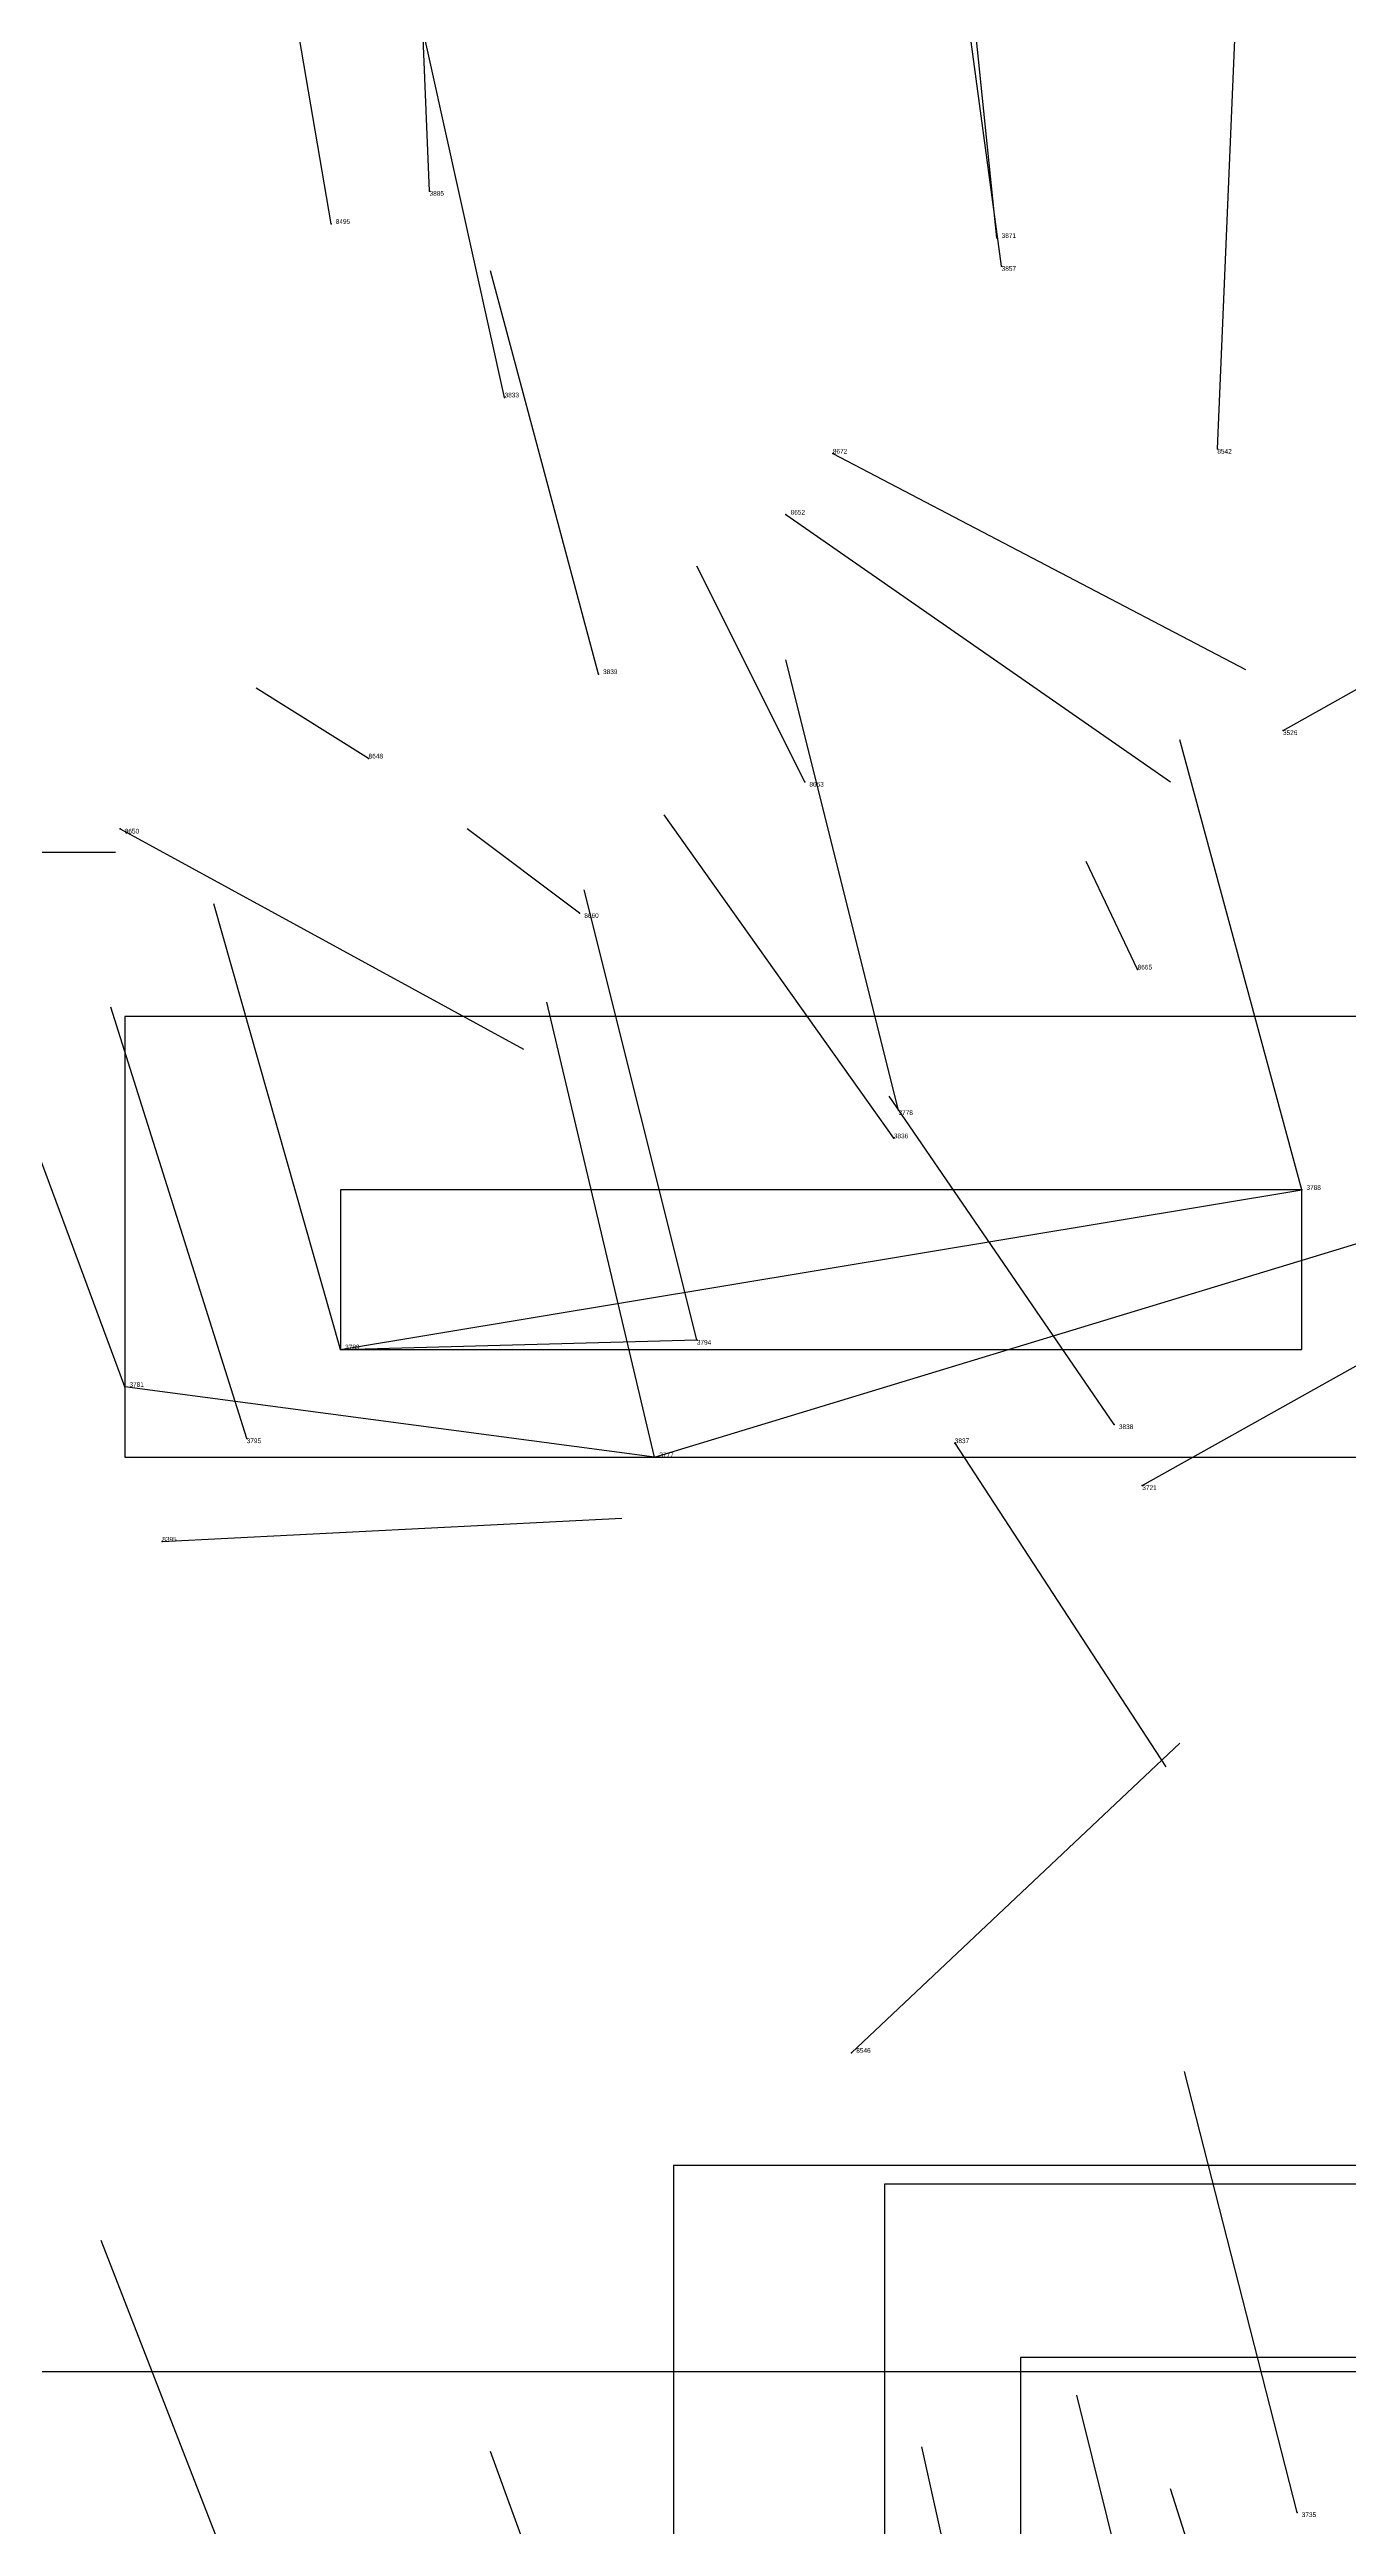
# Model space of a CAD drawing. Extents: x 59.1 to 70.8, y 600.3 to 605.1.
# Drawn here: x 64.242 to 64.519, y 603.175 to 603.703 of the extents above; entities that cross this region are included whole.
import ezdxf

# ---------------------------------------------------------------- set-up
doc = ezdxf.new("R2010")
doc.units = 0
for name, color, linetype in [('Clients', 3, 'CONTINUOUS'), ('Facilities', 3, 'CONTINUOUS'), ('Facilities_lines', 3, 'CONTINUOUS'), ('Min_max_boxes', 1, 'CONTINUOUS'), ('Normals', 1, 'CONTINUOUS'), ('Source_points', 5, 'CONTINUOUS'), ('Text', 3, 'CONTINUOUS')]:
    doc.layers.add(name, color=color, linetype=linetype)

msp = doc.modelspace()

# ---------------------------------------------------------------- linework, layer by layer
at = {"layer": 'Clients', "color": 5}
for p in [(64.509, 603.46, 456.581), (64.38, 603.428, 456.664), (64.258, 603.418, 456.724)]:
    msp.add_point(p, dxfattribs=at)
at = {"layer": 'Facilities', "color": 3}
for p in [(64.323, 603.673, 457.223), (64.302, 603.666, 463.173), (64.444, 603.663, 454.602), (64.445, 603.657, 454.662), (64.339, 603.629, 454.711), (64.409, 603.617, 460.134), (64.491, 603.618, 462.315), (64.399, 603.604, 460.247), (64.359, 603.57, 454.722), (64.505, 603.558, 457.405), (64.31, 603.552, 460.514), (64.403, 603.547, 460.455), (64.257, 603.537, 460.786), (64.355, 603.519, 460.621), (64.474, 603.507, 460.656), (64.423, 603.477, 456.641), (64.422, 603.471, 454.828), (64.304, 603.426, 456.717), (64.469, 603.41, 454.849), (64.284, 603.407, 456.771), (64.435, 603.406, 454.884), (64.371, 603.403, 456.679), (64.475, 603.397, 457.379), (64.266, 603.385, 459.004), (64.413, 603.276, 462.526), (64.508, 603.178, 458.061)]:
    msp.add_point(p, dxfattribs=at)
at = {"layer": 'Facilities_lines', "color": 3}
for p, q in [((64.371, 603.403, 456.679), (64.68, 603.497, 456.467)), ((64.304, 603.426, 456.717), (64.509, 603.46, 456.581)), ((64.304, 603.426, 456.717), (64.38, 603.428, 456.664)), ((64.371, 603.403, 456.679), (64.258, 603.418, 456.724))]:
    msp.add_line(p, q, dxfattribs=at)
at = {"layer": 'Min_max_boxes', "color": 1}
for p, q in [((64.68, 603.497, 456.467), (64.258, 603.497, 456.467)), ((64.258, 603.497, 456.467), (64.258, 603.403, 456.467)), ((64.68, 603.497, 456.724), (64.258, 603.497, 456.724)), ((64.258, 603.497, 456.724), (64.258, 603.403, 456.724)), ((64.258, 603.497, 456.467), (64.258, 603.497, 456.724)), ((64.509, 603.46, 456.581), (64.304, 603.46, 456.581)), ((64.304, 603.46, 456.581), (64.304, 603.426, 456.581)), ((64.509, 603.46, 456.717), (64.304, 603.46, 456.717)), ((64.304, 603.46, 456.717), (64.304, 603.426, 456.717)), ((64.304, 603.46, 456.581), (64.304, 603.46, 456.717)), ((64.509, 603.426, 456.581), (64.509, 603.46, 456.581)), ((64.509, 603.426, 456.717), (64.509, 603.46, 456.717)), ((64.509, 603.46, 456.581), (64.509, 603.46, 456.717)), ((64.304, 603.426, 456.581), (64.509, 603.426, 456.581)), ((64.304, 603.426, 456.717), (64.509, 603.426, 456.717)), ((64.304, 603.426, 456.581), (64.304, 603.426, 456.717)), ((64.509, 603.426, 456.581), (64.509, 603.426, 456.717)), ((64.258, 603.403, 456.467), (64.68, 603.403, 456.467)), ((64.258, 603.403, 456.724), (64.68, 603.403, 456.724)), ((64.258, 603.403, 456.467), (64.258, 603.403, 456.724)), ((64.901, 603.252, 457.999), (64.375, 603.252, 457.999)), ((64.375, 603.252, 457.999), (64.375, 603.018, 457.999)), ((64.901, 603.252, 458.308), (64.375, 603.252, 458.308)), ((64.375, 603.252, 458.308), (64.375, 603.018, 458.308)), ((64.375, 603.252, 457.999), (64.375, 603.252, 458.308)), ((64.671, 603.248, 457.505), (64.42, 603.248, 457.505)), ((64.42, 603.248, 457.505), (64.42, 602.991, 457.505)), ((64.671, 603.248, 458.473), (64.42, 603.248, 458.473)), ((64.42, 603.248, 458.473), (64.42, 602.991, 458.473)), ((64.42, 603.248, 457.505), (64.42, 603.248, 458.473)), ((64.872, 603.211, 457.974), (64.449, 603.211, 457.974)), ((64.449, 603.211, 457.974), (64.449, 603.097, 457.974)), ((64.872, 603.211, 458.073), (64.449, 603.211, 458.073)), ((64.449, 603.211, 458.073), (64.449, 603.097, 458.073)), ((64.449, 603.211, 457.974), (64.449, 603.211, 458.073)), ((64.984, 603.208, 458.275), (64.151, 603.208, 458.275)), ((64.984, 603.208, 458.7), (64.151, 603.208, 458.7))]:
    msp.add_line(p, q, dxfattribs=at)
at = {"layer": 'Normals', "color": 1}
for p, q in [((64.323, 603.673, 457.223), (64.319, 603.769, 457.194)), ((64.444, 603.663, 454.602), (64.434, 603.76, 454.626)), ((64.445, 603.657, 454.662), (64.432, 603.753, 454.687)), ((64.302, 603.666, 463.173), (64.293, 603.719, 463.257)), ((64.339, 603.629, 454.711), (64.319, 603.719, 454.749)), ((64.491, 603.618, 462.315), (64.495, 603.712, 462.349)), ((64.359, 603.57, 454.722), (64.336, 603.656, 454.768)), ((64.409, 603.617, 460.134), (64.497, 603.571, 460.144)), ((64.505, 603.558, 457.405), (64.589, 603.605, 457.432)), ((64.399, 603.604, 460.247), (64.481, 603.547, 460.242)), ((64.403, 603.547, 460.455), (64.38, 603.593, 460.541)), ((64.423, 603.477, 456.641), (64.399, 603.573, 456.628)), ((64.31, 603.552, 460.514), (64.286, 603.567, 460.61)), ((64.509, 603.46, 456.581), (64.483, 603.556, 456.581)), ((64.257, 603.537, 460.786), (64.343, 603.49, 460.767)), ((64.355, 603.519, 460.621), (64.331, 603.537, 460.716)), ((64.422, 603.471, 454.828), (64.373, 603.54, 454.881)), ((64.22, 603.532, 455.88), (64.256, 603.532, 455.973)), ((64.474, 603.507, 460.656), (64.463, 603.53, 460.753)), ((64.304, 603.426, 456.717), (64.277, 603.521, 456.699)), ((64.38, 603.428, 456.664), (64.356, 603.524, 456.652)), ((64.258, 603.418, 456.724), (64.225, 603.507, 456.694)), ((64.284, 603.407, 456.771), (64.255, 603.499, 456.745)), ((64.371, 603.403, 456.679), (64.348, 603.5, 456.669)), ((64.469, 603.41, 454.849), (64.421, 603.48, 454.902)), ((64.475, 603.397, 457.379), (64.559, 603.444, 457.406)), ((64.435, 603.406, 454.884), (64.48, 603.337, 454.827)), ((64.266, 603.385, 459.004), (64.364, 603.39, 459.021)), ((64.413, 603.276, 462.526), (64.483, 603.342, 462.499)), ((64.508, 603.178, 458.061), (64.484, 603.272, 458.084)), ((64.281, 603.164, 455.134), (64.253, 603.236, 455.198)), ((64.484, 603.111, 458.294), (64.461, 603.203, 458.325)), ((64.369, 603.1, 458.104), (64.336, 603.191, 458.13)), ((64.449, 603.097, 458.073), (64.428, 603.192, 458.098)), ((64.51, 603.092, 458.384), (64.481, 603.183, 458.413))]:
    msp.add_line(p, q, dxfattribs=at)
at = {"layer": 'Source_points', "color": 5}
for p in [(64.323, 603.673, 457.223), (64.302, 603.666, 463.173), (64.444, 603.663, 454.602), (64.445, 603.657, 454.662), (64.339, 603.629, 454.711), (64.409, 603.617, 460.134), (64.491, 603.618, 462.315), (64.399, 603.604, 460.247), (64.359, 603.57, 454.722), (64.505, 603.558, 457.405), (64.31, 603.552, 460.514), (64.403, 603.547, 460.455), (64.257, 603.537, 460.786), (64.355, 603.519, 460.621), (64.474, 603.507, 460.656), (64.423, 603.477, 456.641), (64.422, 603.471, 454.828), (64.509, 603.46, 456.581), (64.304, 603.426, 456.717), (64.38, 603.428, 456.664), (64.258, 603.418, 456.724), (64.469, 603.41, 454.849), (64.284, 603.407, 456.771), (64.435, 603.406, 454.884), (64.371, 603.403, 456.679), (64.475, 603.397, 457.379), (64.266, 603.385, 459.004), (64.413, 603.276, 462.526), (64.508, 603.178, 458.061)]:
    msp.add_point(p, dxfattribs=at)

# ---------------------------------------------------------------- texts
at = {"layer": 'Text', "color": 3}
for s, p in [('3885', (64.323, 603.672, 457.223)), ('8495', (64.303, 603.666, 463.173)), ('3871', (64.445, 603.663, 454.602)), ('3857', (64.445, 603.656, 454.662)), ('3833', (64.339, 603.629, 454.711)), ('8672', (64.409, 603.617, 460.134)), ('8542', (64.491, 603.617, 462.315)), ('8652', (64.4, 603.604, 460.247)), ('3839', (64.36, 603.57, 454.722)), ('3526', (64.505, 603.557, 457.405)), ('8648', (64.31, 603.552, 460.514)), ('8663', (64.404, 603.546, 460.455)), ('8650', (64.258, 603.536, 460.786)), ('8660', (64.356, 603.518, 460.621)), ('8665', (64.474, 603.507, 460.656)), ('3778', (64.423, 603.476, 456.641)), ('3836', (64.422, 603.471, 454.828)), ('3788', (64.51, 603.46, 456.581)), ('3789', (64.305, 603.426, 456.717)), ('3794', (64.38, 603.427, 456.664)), ('3781', (64.259, 603.418, 456.724)), ('3838', (64.47, 603.409, 454.849)), ('3795', (64.284, 603.406, 456.771)), ('3777', (64.372, 603.403, 456.679)), ('3837', (64.435, 603.406, 454.884)), ('3721', (64.475, 603.396, 457.379)), ('8395', (64.266, 603.385, 459.004)), ('8546', (64.414, 603.276, 462.526)), ('3735', (64.509, 603.177, 458.061))]:
    msp.add_text(s, height=0.001, dxfattribs=at).set_placement(p)

doc.saveas('drawing.dxf')
